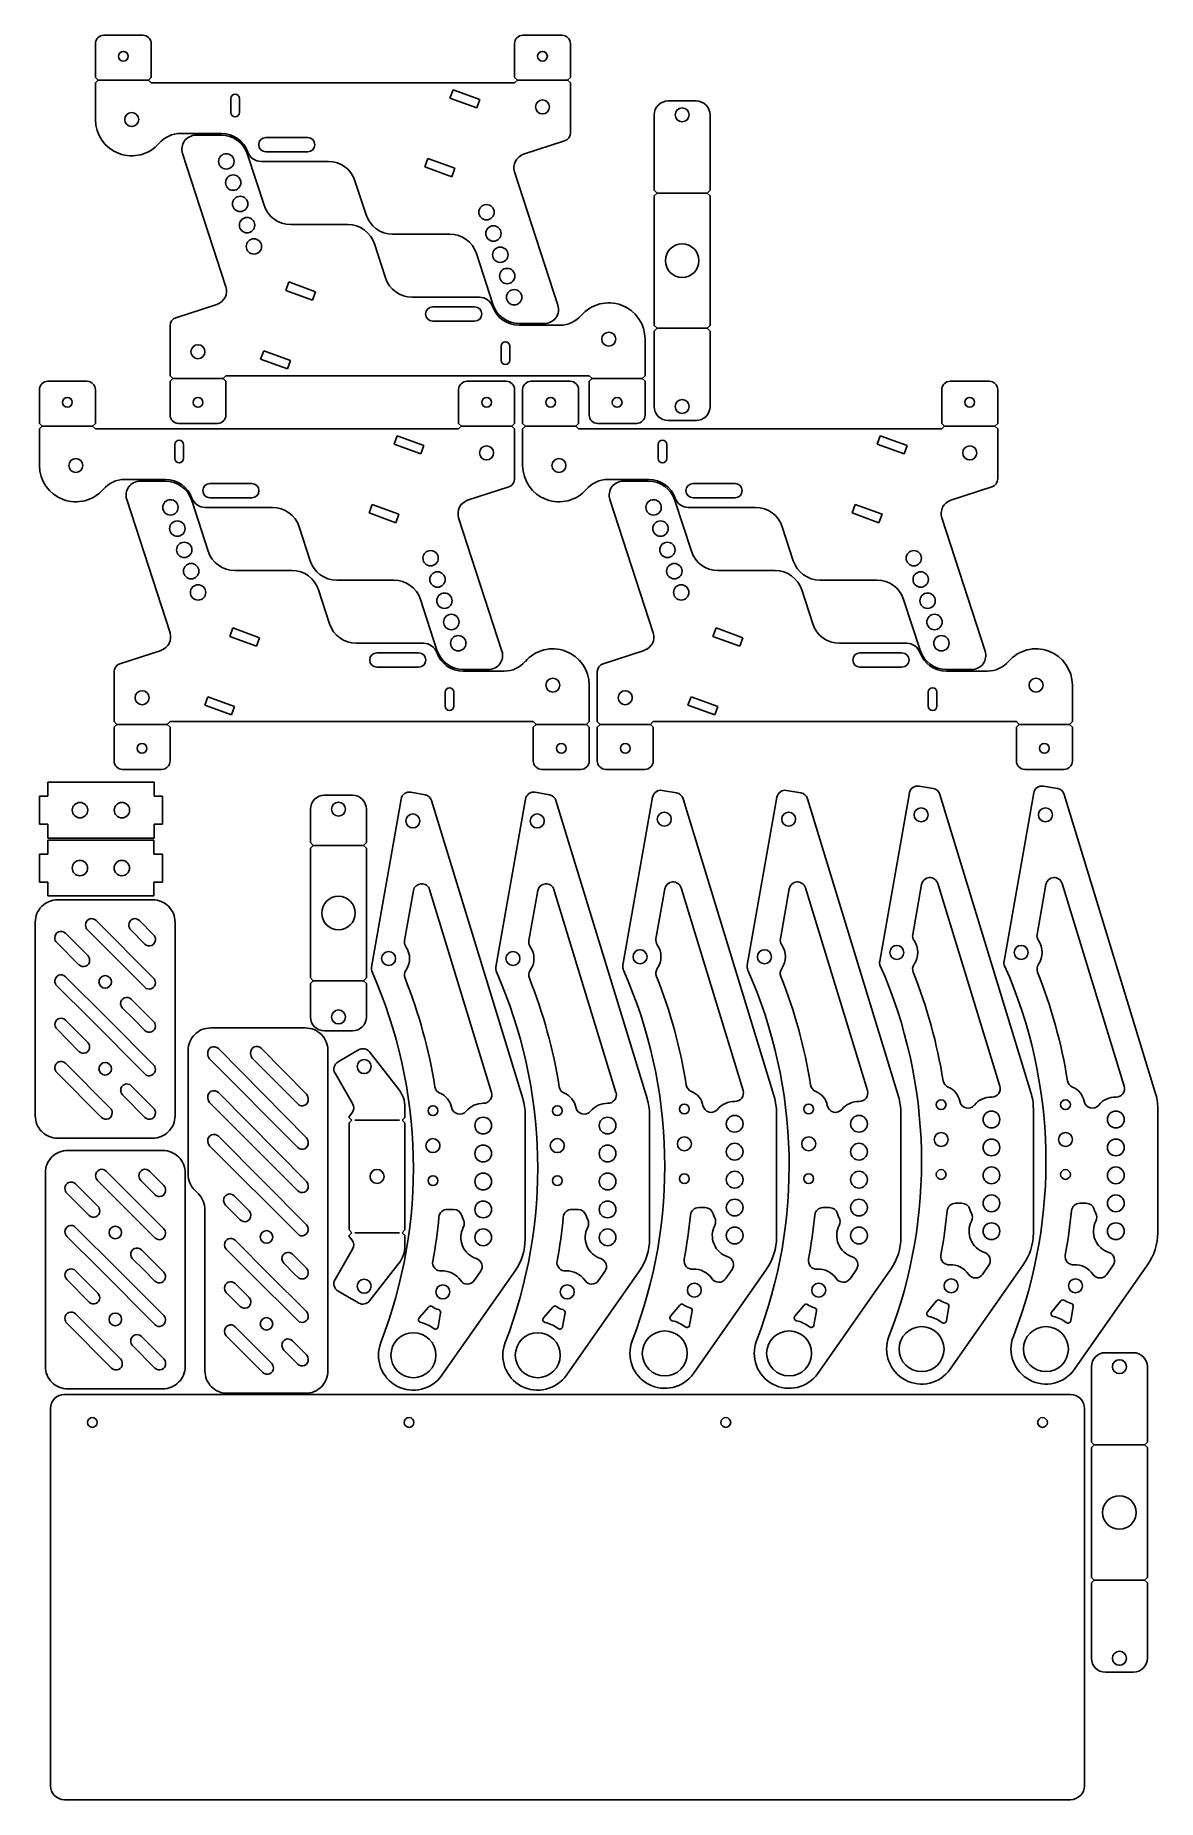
# Model space of a CAD drawing. Extents: x -119 to 283, y -256 to 375.
import ezdxf

# ---------------------------------------------------------------- set-up
doc = ezdxf.new("R2010")
doc.units = 0
doc.header["$MEASUREMENT"] = 0
doc.layers.get('0').update_dxf_attribs({"linetype": 'CONTINUOUS'})
doc.layers.add('CUT', color=7, linetype='CONTINUOUS')
doc.layers.add('FOLD', color=6, linetype='CONTINUOUS')

msp = doc.modelspace()

# ---------------------------------------------------------------- linework, layer by layer
for p, q in [((-96.04, 359.06), (-97.04, 360.06)), ((-78.04, 359.06), (-77.04, 360.06)), ((53.96, 359.06), (52.96, 360.06)), ((71.96, 359.06), (72.96, 360.06)), ((-96.04, 359.06), (-97.04, 358.06)), ((-78.04, 359.06), (-77.04, 358.06)), ((53.96, 359.06), (52.96, 358.06)), ((71.96, 359.06), (72.96, 358.06)), ((103.94, 318.69), (102.94, 319.69)), ((103.94, 318.69), (102.94, 317.69)), ((121.94, 318.69), (122.94, 319.69)), ((121.94, 318.69), (122.94, 317.69)), ((103.94, 270.26), (102.94, 271.26)), ((103.94, 270.26), (102.94, 269.26)), ((121.94, 270.26), (122.94, 271.26)), ((121.94, 270.26), (122.94, 269.26)), ((-69.32, 252.31), (-70.32, 253.31)), ((-51.32, 252.31), (-50.32, 253.31)), ((80.68, 252.31), (79.68, 253.31)), ((98.68, 252.31), (99.68, 253.31)), ((-69.32, 252.31), (-70.32, 251.31)), ((-51.32, 252.31), (-50.32, 251.31)), ((80.68, 252.31), (79.68, 251.31)), ((98.68, 252.31), (99.68, 251.31)), ((-116.04, 235.24), (-117.04, 236.24)), ((-116.04, 235.24), (-117.04, 234.24)), ((-98.04, 235.24), (-97.04, 236.24)), ((-98.04, 235.24), (-97.04, 234.24)), ((33.96, 235.24), (32.96, 236.24)), ((33.96, 235.24), (32.96, 234.24)), ((51.96, 235.24), (52.96, 236.24)), ((51.96, 235.24), (52.96, 234.24)), ((56.86, 235.24), (55.86, 236.24)), ((56.86, 235.24), (55.86, 234.24)), ((74.86, 235.24), (75.86, 236.24)), ((74.86, 235.24), (75.86, 234.24)), ((206.86, 235.24), (205.86, 236.24)), ((206.86, 235.24), (205.86, 234.24)), ((224.86, 235.24), (225.86, 236.24)), ((224.86, 235.24), (225.86, 234.24)), ((-89.32, 128.5), (-90.32, 129.5)), ((-89.32, 128.5), (-90.32, 127.5)), ((-71.32, 128.5), (-70.32, 129.5)), ((-71.32, 128.5), (-70.32, 127.5)), ((60.68, 128.5), (59.68, 129.5)), ((60.68, 128.5), (59.68, 127.5)), ((78.68, 128.5), (79.68, 129.5)), ((78.68, 128.5), (79.68, 127.5)), ((83.58, 128.5), (82.58, 129.5)), ((83.58, 128.5), (82.58, 127.5)), ((101.58, 128.5), (102.58, 129.5)), ((101.58, 128.5), (102.58, 127.5)), ((233.58, 128.5), (232.58, 129.5)), ((233.58, 128.5), (232.58, 127.5)), ((251.58, 128.5), (252.58, 129.5)), ((251.58, 128.5), (252.58, 127.5)), ((-19.05, 85.21), (-20.05, 86.21)), ((-19.05, 85.21), (-20.05, 84.21)), ((-1.05, 85.21), (-0.05, 86.21)), ((-1.05, 85.21), (-0.05, 84.21)), ((-19.05, 36.79), (-20.05, 37.79)), ((-19.05, 36.79), (-20.05, 35.79)), ((-1.05, 36.79), (-0.05, 37.79)), ((-1.05, 36.79), (-0.05, 35.79)), ((260.41, -129.31), (259.41, -128.31)), ((260.41, -129.31), (259.41, -130.31)), ((278.41, -129.31), (279.41, -128.31)), ((278.41, -129.31), (279.41, -130.31)), ((260.41, -177.73), (259.41, -176.73)), ((278.41, -177.73), (279.41, -176.73)), ((260.41, -177.73), (259.41, -178.73)), ((278.41, -177.73), (279.41, -178.73))]:
    msp.add_line(p, q)
at = {"layer": 'CUT'}
for p, q in [((-80.04, 375.13), (-94.04, 375.13)), ((69.96, 375.13), (55.96, 375.13)), ((-97.04, 360.06), (-97.04, 372.13)), ((-77.04, 372.13), (-77.04, 360.06)), ((52.96, 360.06), (52.96, 372.13)), ((72.96, 360.06), (72.96, 372.13)), ((-97.04, 344.99), (-97.04, 358.06)), ((-77.04, 358.06), (52.96, 358.06)), ((30.94, 355.64), (29.85, 352.63)), ((40.53, 352.15), (30.94, 355.64)), ((72.96, 340.17), (72.96, 358.06)), ((-48.59, 347.49), (-48.59, 352.49)), ((-45.49, 352.49), (-45.49, 347.49)), ((29.85, 352.63), (39.43, 349.14)), ((39.43, 349.14), (40.53, 352.15)), ((107.94, 351.65), (117.94, 351.65)), ((102.94, 346.65), (102.94, 319.69)), ((122.94, 319.69), (122.94, 346.65)), ((-66.61, 339.99), (-51.91, 339.99)), ((-61.07, 339.39), (-52.08, 339.39)), ((-36.04, 338.54), (-21.04, 338.54)), ((56.17, 332.54), (70.88, 337.32)), ((-65.82, 332.84), (-50.32, 285.14)), ((-36.66, 314.3), (-42.57, 332.48)), ((-13.66, 329.99), (-37.76, 329.99)), ((-21.04, 333.44), (-36.04, 333.44)), ((21.98, 331.02), (20.89, 328.01)), ((31.57, 327.53), (21.98, 331.02)), ((-0.19, 310.9), (-4.15, 323.08)), ((20.89, 328.01), (30.47, 324.52)), ((30.47, 324.52), (31.57, 327.53)), ((68.46, 278.54), (52.96, 326.24)), ((102.94, 317.69), (102.94, 271.26)), ((122.94, 271.26), (122.94, 317.69)), ((-27.15, 307.39), (-6.68, 307.39)), ((29.79, 303.99), (9.32, 303.99)), ((2.83, 300.48), (6.78, 288.3)), ((39.3, 297.08), (45.21, 278.9)), ((-27.84, 286.85), (-28.93, 283.85)), ((-18.25, 283.37), (-27.84, 286.85)), ((-53.53, 278.84), (-68.25, 274.06)), ((-28.93, 283.85), (-19.35, 280.36)), ((-19.35, 280.36), (-18.25, 283.37)), ((16.3, 281.39), (40.4, 281.39)), ((23.68, 277.94), (38.68, 277.94)), ((38.68, 272.84), (23.68, 272.84)), ((63.7, 271.99), (54.72, 271.99)), ((-70.32, 271.21), (-70.32, 253.31)), ((69.24, 271.39), (54.54, 271.39)), ((99.68, 266.39), (99.68, 253.31)), ((102.94, 269.26), (102.94, 242.3)), ((122.94, 242.3), (122.94, 269.26)), ((-36.8, 262.23), (-37.89, 259.23)), ((-37.89, 259.23), (-28.31, 255.74)), ((-27.21, 258.75), (-36.8, 262.23)), ((48.13, 258.89), (48.13, 263.89)), ((51.23, 263.89), (51.23, 258.89)), ((79.68, 253.31), (-50.32, 253.31)), ((-28.31, 255.74), (-27.21, 258.75)), ((-117.04, 236.24), (-117.04, 248.31)), ((-100.04, 251.31), (-114.04, 251.31)), ((-97.04, 248.31), (-97.04, 236.24)), ((-70.32, 251.31), (-70.32, 239.24)), ((-50.32, 251.31), (-50.32, 239.24)), ((32.96, 236.24), (32.96, 248.31)), ((49.96, 251.31), (35.96, 251.31)), ((52.96, 236.24), (52.96, 248.31)), ((55.86, 236.24), (55.86, 248.31)), ((72.86, 251.31), (58.86, 251.31)), ((75.86, 248.31), (75.86, 236.24)), ((79.68, 239.24), (79.68, 251.31)), ((99.68, 251.31), (99.68, 239.24)), ((205.86, 236.24), (205.86, 248.31)), ((222.86, 251.31), (208.86, 251.31)), ((225.86, 236.24), (225.86, 248.31)), ((-117.04, 221.17), (-117.04, 234.24)), ((-97.04, 234.24), (32.96, 234.24)), ((-67.32, 236.24), (-53.32, 236.24)), ((52.96, 216.35), (52.96, 234.24)), ((55.86, 221.17), (55.86, 234.24)), ((75.86, 234.24), (205.86, 234.24)), ((82.68, 236.24), (96.68, 236.24)), ((117.94, 237.3), (107.94, 237.3)), ((225.86, 216.35), (225.86, 234.24)), ((-68.59, 223.67), (-68.59, 228.67)), ((-65.49, 228.67), (-65.49, 223.67)), ((10.94, 231.82), (9.85, 228.81)), ((9.85, 228.81), (19.43, 225.32)), ((20.53, 228.33), (10.94, 231.82)), ((19.43, 225.32), (20.53, 228.33)), ((104.31, 223.67), (104.31, 228.67)), ((107.41, 228.67), (107.41, 223.67)), ((183.85, 231.82), (182.75, 228.81)), ((182.75, 228.81), (192.34, 225.32)), ((193.43, 228.33), (183.85, 231.82)), ((192.34, 225.32), (193.43, 228.33)), ((-86.61, 216.17), (-71.91, 216.17)), ((-81.07, 215.57), (-72.08, 215.57)), ((-56.04, 214.72), (-41.04, 214.72)), ((86.3, 216.17), (101, 216.17)), ((91.84, 215.57), (100.82, 215.57)), ((116.86, 214.72), (131.86, 214.72)), ((-85.82, 209.02), (-70.32, 161.32)), ((-56.66, 190.48), (-62.57, 208.66)), ((-41.04, 209.62), (-56.04, 209.62)), ((36.17, 208.72), (50.88, 213.5)), ((87.08, 209.02), (102.58, 161.32)), ((116.24, 190.48), (110.33, 208.66)), ((131.86, 209.62), (116.86, 209.62)), ((209.07, 208.72), (223.79, 213.5)), ((-33.66, 206.17), (-57.76, 206.17)), ((1.98, 207.2), (0.89, 204.19)), ((0.89, 204.19), (10.47, 200.7)), ((11.57, 203.71), (1.98, 207.2)), ((10.47, 200.7), (11.57, 203.71)), ((48.46, 154.72), (32.96, 202.42)), ((139.24, 206.17), (115.14, 206.17)), ((174.89, 207.2), (173.79, 204.19)), ((173.79, 204.19), (183.38, 200.7)), ((184.47, 203.71), (174.89, 207.2)), ((183.38, 200.7), (184.47, 203.71)), ((221.36, 154.72), (205.86, 202.42)), ((-20.19, 187.08), (-24.15, 199.26)), ((152.71, 187.08), (148.76, 199.26)), ((-47.15, 183.57), (-26.68, 183.57)), ((125.75, 183.57), (146.22, 183.57)), ((9.79, 180.17), (-10.68, 180.17)), ((182.69, 180.17), (162.22, 180.17)), ((-17.17, 176.66), (-13.22, 164.48)), ((19.3, 173.26), (25.21, 155.08)), ((155.73, 176.66), (159.69, 164.48)), ((192.2, 173.26), (198.11, 155.08)), ((-47.84, 163.03), (-48.93, 160.03)), ((-48.93, 160.03), (-39.35, 156.54)), ((-38.25, 159.55), (-47.84, 163.03)), ((-39.35, 156.54), (-38.25, 159.55)), ((125.07, 163.03), (123.97, 160.03)), ((123.97, 160.03), (133.56, 156.54)), ((134.65, 159.55), (125.07, 163.03)), ((133.56, 156.54), (134.65, 159.55)), ((-73.53, 155.02), (-88.25, 150.24)), ((-3.7, 157.57), (20.4, 157.57)), ((3.68, 154.12), (18.68, 154.12)), ((99.37, 155.02), (84.66, 150.24)), ((169.2, 157.57), (193.3, 157.57)), ((176.58, 154.12), (191.58, 154.12)), ((-90.32, 147.39), (-90.32, 129.5)), ((18.68, 149.02), (3.68, 149.02)), ((49.24, 147.57), (34.54, 147.57)), ((43.7, 148.17), (34.72, 148.17)), ((82.58, 147.39), (82.58, 129.5)), ((191.58, 149.02), (176.58, 149.02)), ((222.15, 147.57), (207.45, 147.57)), ((216.61, 148.17), (207.62, 148.17)), ((28.13, 135.07), (28.13, 140.07)), ((31.23, 140.07), (31.23, 135.07)), ((79.68, 142.57), (79.68, 129.5)), ((201.03, 135.07), (201.03, 140.07)), ((204.13, 140.07), (204.13, 135.07)), ((252.58, 142.57), (252.58, 129.5)), ((-56.8, 138.41), (-57.89, 135.41)), ((-57.89, 135.41), (-48.31, 131.92)), ((-47.21, 134.93), (-56.8, 138.41)), ((-48.31, 131.92), (-47.21, 134.93)), ((116.11, 138.41), (115.01, 135.41)), ((115.01, 135.41), (124.6, 131.92)), ((125.69, 134.93), (116.11, 138.41)), ((124.6, 131.92), (125.69, 134.93)), ((-90.32, 127.5), (-90.32, 115.42)), ((59.68, 129.5), (-70.32, 129.5)), ((-70.32, 127.5), (-70.32, 115.42)), ((59.68, 115.42), (59.68, 127.5)), ((79.68, 127.5), (79.68, 115.42)), ((82.58, 127.5), (82.58, 115.42)), ((232.58, 129.5), (102.58, 129.5)), ((102.58, 127.5), (102.58, 115.42)), ((232.58, 115.42), (232.58, 127.5)), ((252.58, 127.5), (252.58, 115.42)), ((-114.04, 107.83), (-114.04, 102.83)), ((-76.04, 107.83), (-114.04, 107.83)), ((-87.32, 112.42), (-73.32, 112.42)), ((-76.04, 102.83), (-76.04, 107.83)), ((62.68, 112.42), (76.68, 112.42)), ((85.58, 112.42), (99.58, 112.42)), ((235.58, 112.42), (249.58, 112.42)), ((-117.04, 102.83), (-117.04, 92.83)), ((-114.04, 102.83), (-117.04, 102.83)), ((-73.04, 102.83), (-76.04, 102.83)), ((-73.04, 92.83), (-73.04, 102.83)), ((-15.05, 103.18), (-5.05, 103.18)), ((12.38, 101.81), (1.77, 41.66)), ((20.94, 103.35), (15.85, 104.25)), ((55.88, -5.35), (23.28, 101.27)), ((56.88, 101.81), (46.27, 41.66)), ((65.44, 103.35), (60.36, 104.25)), ((100.38, -5.35), (67.79, 101.27)), ((102.35, 102.46), (91.75, 42.3)), ((110.91, 104), (105.83, 104.89)), ((145.86, -4.7), (113.26, 101.92)), ((146.85, 102.46), (136.25, 42.3)), ((155.41, 104), (150.33, 104.89)), ((190.36, -4.7), (157.76, 101.92)), ((194.24, 104), (183.63, 43.84)), ((202.8, 105.53), (197.71, 106.43)), ((237.74, -3.16), (205.15, 103.46)), ((238.74, 104), (228.13, 43.84)), ((247.3, 105.53), (242.22, 106.43)), ((282.24, -3.16), (249.65, 103.46)), ((-20.05, 98.18), (-20.05, 86.21)), ((-0.05, 86.21), (-0.05, 98.18)), ((-117.04, 92.83), (-114.04, 92.83)), ((-114.04, 92.83), (-114.04, 87.83)), ((-76.04, 92.83), (-73.04, 92.83)), ((-76.04, 87.83), (-76.04, 92.83)), ((-117.07, 82.11), (-117.07, 72.11)), ((-114.07, 82.11), (-117.07, 82.11)), ((-114.07, 87.11), (-114.07, 82.11)), ((-76.07, 87.11), (-114.07, 87.11)), ((-114.04, 87.83), (-76.04, 87.83)), ((-76.07, 82.11), (-76.07, 87.11)), ((-73.07, 82.11), (-76.07, 82.11)), ((-73.07, 72.11), (-73.07, 82.11)), ((-20.05, 84.21), (-20.05, 37.79)), ((-0.05, 37.79), (-0.05, 84.21)), ((-117.07, 72.11), (-114.07, 72.11)), ((-114.07, 72.11), (-114.07, 67.11)), ((-76.07, 72.11), (-73.07, 72.11)), ((-76.07, 67.11), (-76.07, 72.11)), ((106.73, 69.68), (103.58, 51.83)), ((134.74, -2.53), (112.55, 70.03)), ((151.23, 69.68), (148.08, 51.83)), ((179.24, -2.53), (157.05, 70.03)), ((198.61, 71.22), (195.47, 53.36)), ((226.62, -1), (204.44, 71.57)), ((243.12, 71.22), (239.97, 53.36)), ((271.12, -1), (248.94, 71.57)), ((-114.07, 67.11), (-76.07, 67.11)), ((-76.54, 65.77), (-110.54, 65.77)), ((16.75, 69.03), (13.6, 51.18)), ((44.76, -3.18), (22.58, 69.39)), ((61.25, 69.03), (58.11, 51.18)), ((89.26, -3.18), (67.08, 69.39)), ((-118.54, 57.75), (-118.54, -11.56)), ((-96.74, 58.33), (-76.19, 37.69)), ((-81.24, 58.33), (-76.19, 53.25)), ((-68.54, -11.56), (-68.54, 57.75)), ((-107.73, 53.8), (-99.74, 45.77)), ((-79.35, 34.46), (-99.9, 54.97)), ((-79.35, 49.92), (-84.4, 54.97)), ((-102.9, 42.49), (-110.89, 50.46)), ((-107.73, 38.23), (-92.64, 23.09)), ((-98.95, 23.09), (-110.89, 35)), ((-20.05, 35.79), (-20.05, 23.82)), ((-0.05, 23.82), (-0.05, 35.79)), ((-83.45, 23.09), (-87.34, 26.97)), ((-84.19, 30.16), (-77.14, 23.09)), ((-102.9, 11.5), (-110.89, 19.52)), ((-110.33, 23.09), (-110.3, 23.11)), ((-108.31, 23.1), (-108.29, 23.09)), ((-108.29, 23.09), (-107.73, 22.69)), ((-107.73, 22.69), (-99.74, 14.72)), ((-79.35, 3.43), (-98.95, 23.09)), ((-92.64, 23.09), (-76.19, 6.69)), ((-79.35, 18.98), (-83.45, 23.09)), ((-77.14, 23.09), (-76.19, 22.15)), ((-21.84, 19.89), (-55.84, 19.89)), ((-37.68, 12.64), (-21.49, -3.77)), ((-5.05, 18.82), (-15.05, 18.82)), ((-107.73, 7.23), (-91.69, -8.78)), ((-63.84, 11.87), (-63.84, -32.51)), ((-24.64, -22.87), (-56.18, 8.82)), ((-53.03, 12.49), (-21.49, -19.42)), ((-24.64, -7.32), (-40.83, 8.97)), ((-13.84, -102.84), (-13.84, 11.87)), ((-2.84, 12.05), (-10.2, 7.76)), ((11.63, -2.27), (1.03, 11.3)), ((-94.85, -12.14), (-110.89, 3.97)), ((-11.28, 3.66), (-4.97, -7.17)), ((-79.35, -12.14), (-87.34, -4.11)), ((-84.19, -0.8), (-76.19, -8.78)), ((-53.03, -3.22), (-21.49, -35.01)), ((-24.64, -38.36), (-56.18, -6.78)), ((-5.26, -10.59), (-6.25, -11.78)), ((-6.25, -11.78), (-6.25, -12.12)), ((-5.25, -13.12), (-6.25, -12.12)), ((12.75, -13.12), (13.75, -12.12)), ((13.75, -12.12), (13.75, -8.42)), ((56.76, -55.6), (56.76, -11.19)), ((101.26, -55.6), (101.26, -11.19)), ((146.73, -54.95), (146.73, -10.55)), ((191.23, -54.95), (191.23, -10.55)), ((238.62, -53.42), (238.62, -9.01)), ((283.12, -53.42), (283.12, -9.01)), ((-53.03, -18.87), (-21.49, -50.58)), ((-5.25, -13.12), (-6.25, -14.12)), ((-6.25, -14.12), (-6.25, -52.39)), ((12.75, -13.12), (13.75, -14.12)), ((13.75, -52.39), (13.75, -14.12)), ((-110.54, -19.59), (-76.54, -19.59)), ((-72.93, -23.94), (-106.93, -23.94)), ((-24.64, -53.83), (-56.18, -22.33)), ((-93.13, -31.38), (-72.58, -52.02)), ((-77.63, -31.38), (-72.58, -36.45)), ((-114.93, -31.96), (-114.93, -101.27)), ((-104.12, -35.91), (-96.13, -43.94)), ((-75.74, -55.25), (-96.28, -34.74)), ((-75.74, -39.78), (-80.78, -34.74)), ((-64.93, -101.27), (-64.93, -31.96)), ((-99.28, -47.22), (-107.27, -39.25)), ((-61.5, -38.18), (-60.18, -39.51)), ((-45.19, -48.8), (-50.49, -43.51)), ((-47.33, -40.2), (-42.04, -45.51)), ((213.03, -42.87), (210.76, -42.87)), ((257.54, -42.87), (255.26, -42.87)), ((-57.84, -45.17), (-57.84, -102.84)), ((31.17, -45.06), (28.9, -45.06)), ((75.67, -45.06), (73.4, -45.06)), ((121.15, -44.41), (118.87, -44.41)), ((165.65, -44.41), (163.37, -44.41)), ((-95.34, -66.62), (-107.27, -54.71)), ((-104.12, -51.48), (-89.03, -66.62)), ((-47.03, -56.06), (-34.94, -68.19)), ((-5.25, -53.39), (-6.25, -52.39)), ((-5.25, -53.39), (-6.25, -54.39)), ((-6.25, -54.39), (-6.25, -54.72)), ((-5.26, -55.91), (-6.25, -54.72)), ((12.75, -53.39), (13.75, -52.39)), ((12.75, -53.39), (13.75, -54.39)), ((13.75, -58.08), (13.75, -54.39)), ((-79.84, -66.62), (-83.73, -62.74)), ((-80.57, -59.55), (-73.53, -66.62)), ((-41.25, -68.19), (-50.18, -59.28)), ((-26.48, -61.13), (-21.49, -66.13)), ((-11.28, -70.16), (-4.97, -59.34)), ((-106.71, -66.62), (-106.68, -66.6)), ((-104.7, -66.61), (-104.68, -66.62)), ((-104.68, -66.62), (-104.12, -67.02)), ((-104.12, -67.02), (-96.13, -74.99)), ((-75.74, -86.28), (-95.34, -66.62)), ((-89.03, -66.62), (-72.58, -83.02)), ((-75.74, -70.73), (-79.84, -66.62)), ((-73.53, -66.62), (-72.58, -67.56)), ((-24.64, -84.84), (-41.25, -68.19)), ((-34.94, -68.19), (-21.49, -81.6)), ((-25.75, -68.19), (-29.64, -64.31)), ((-24.64, -69.3), (-25.75, -68.19)), ((-20.89, -68.19), (-20.91, -68.29)), ((-20.85, -67.94), (-20.89, -68.19)), ((11.63, -64.23), (1.03, -77.81)), ((26.99, -104.41), (53.14, -67.07)), ((38.53, -70.5), (40.81, -67.24)), ((71.5, -104.41), (97.64, -67.07)), ((83.03, -70.5), (85.32, -67.24)), ((116.97, -103.76), (143.11, -66.43)), ((128.5, -69.85), (130.79, -66.59)), ((161.47, -103.76), (187.61, -66.43)), ((173.01, -69.85), (175.29, -66.59)), ((208.86, -102.23), (235, -64.89)), ((220.39, -68.32), (222.67, -65.06)), ((253.36, -102.23), (279.5, -64.89)), ((264.89, -68.32), (267.18, -65.06)), ((-99.28, -78.2), (-107.27, -70.19)), ((-45.19, -79.78), (-50.18, -74.77)), ((-47.03, -71.59), (-42.04, -76.57)), ((-2.84, -78.55), (-10.2, -74.26)), ((22.12, -79.99), (18.82, -83.91)), ((25.64, -87.09), (26.52, -82.04)), ((66.62, -79.99), (63.32, -83.91)), ((70.14, -87.09), (71.03, -82.04)), ((112.1, -79.34), (108.8, -83.26)), ((115.61, -86.44), (116.5, -81.39)), ((156.6, -79.34), (153.3, -83.26)), ((160.12, -86.44), (161, -81.39)), ((203.98, -77.8), (200.68, -81.72)), ((207.5, -84.9), (208.38, -79.86)), ((248.48, -77.8), (245.19, -81.72)), ((252, -84.9), (252.89, -79.86)), ((-91.24, -101.85), (-107.27, -85.74)), ((-104.12, -82.48), (-88.08, -98.49)), ((-47.03, -87.05), (-33.99, -100.06)), ((-75.74, -101.85), (-83.73, -93.82)), ((-80.57, -90.51), (-72.58, -98.49)), ((-37.14, -103.43), (-50.18, -90.33)), ((-26.48, -92.08), (-21.49, -97.07)), ((-24.64, -100.41), (-29.64, -95.39)), ((264.41, -96.34), (274.41, -96.34)), ((259.41, -101.34), (259.41, -128.31)), ((279.41, -128.31), (279.41, -101.34)), ((251.9, -111.31), (-108.1, -111.31)), ((-106.93, -109.29), (-72.93, -109.29)), ((-49.84, -110.87), (-21.84, -110.87)), ((-113.1, -116.31), (-113.1, -251.31)), ((256.9, -251.31), (256.9, -116.31)), ((259.41, -130.31), (259.41, -176.73)), ((279.41, -176.73), (279.41, -130.31)), ((259.41, -178.73), (259.41, -205.7)), ((279.41, -205.7), (279.41, -178.73)), ((274.41, -210.7), (264.41, -210.7)), ((-108.1, -256.31), (251.9, -256.31))]:
    msp.add_line(p, q, dxfattribs=at)
at = {"layer": 'CUT', "flags": 128}
for points in [[(-56.18, -6.78), (-56.68, -5.96), (-56.83, -5.01)], [(-21.49, -3.77), (-20.99, -4.6), (-20.84, -5.55)], [(-56.18, -22.33), (-56.68, -21.52), (-56.83, -20.6)], [(-21.49, -19.42), (-21, -20.22), (-20.84, -21.15)], [(-21.49, -35.01), (-21, -35.8), (-20.84, -36.69)], [(-50.49, -43.51), (-50.97, -42.74), (-51.14, -41.86)], [(-42.04, -45.51), (-41.55, -46.29), (-41.39, -47.16)], [(-21.49, -50.58), (-21.01, -51.35), (-20.84, -52.21)], [(-50.18, -59.28), (-50.66, -58.53), (-50.84, -57.67)], [(-29.64, -64.31), (-30.11, -63.57), (-30.29, -62.72)], [(-50.18, -74.77), (-50.66, -74.02), (-50.84, -73.18)], [(-42.04, -76.57), (-41.56, -77.32), (-41.39, -78.17)], [(-21.49, -81.6), (-21.01, -82.36), (-20.84, -83.22)], [(-50.18, -90.33), (-50.67, -89.55), (-50.84, -88.68)], [(-29.64, -95.39), (-30.12, -94.62), (-30.29, -93.73)], [(-33.99, -100.06), (-33.5, -100.85), (-33.34, -101.74)], [(-21.49, -97.07), (-21, -97.85), (-20.84, -98.73)]]:
    msp.add_lwpolyline(points, dxfattribs=at)
at = {"layer": 'CUT'}
for centre, radius in [((-87.04, 367.63), 1.75), ((62.96, 367.63), 1.75), ((-84.04, 344.99), 2.5), ((62.96, 349.49), 2.5), ((112.94, 346.65), 2.5), ((-50.18, 330), 2.75), ((-47.71, 322.4), 2.75), ((-45.23, 314.79), 2.75), ((-42.76, 307.18), 2.75), ((42.93, 311.81), 2.75), ((45.4, 304.2), 2.75), ((-40.29, 299.57), 2.75), ((47.87, 296.59), 2.75), ((112.94, 294.47), 6), ((50.34, 288.98), 2.75), ((52.82, 281.37), 2.75), ((86.68, 266.39), 2.5), ((-60.32, 261.89), 2.5), ((-107.04, 243.81), 1.75), ((-60.32, 243.74), 1.75), ((42.96, 243.81), 1.75), ((65.86, 243.81), 1.75), ((89.68, 243.74), 1.75), ((112.94, 242.3), 2.5), ((215.86, 243.81), 1.75), ((42.96, 225.67), 2.5), ((215.86, 225.67), 2.5), ((-104.04, 221.17), 2.5), ((68.86, 221.17), 2.5), ((-70.18, 206.18), 2.75), ((102.72, 206.18), 2.75), ((-67.71, 198.58), 2.75), ((105.2, 198.58), 2.75), ((-65.23, 190.97), 2.75), ((22.93, 187.99), 2.75), ((107.67, 190.97), 2.75), ((195.83, 187.99), 2.75), ((-62.76, 183.36), 2.75), ((25.4, 180.38), 2.75), ((110.14, 183.36), 2.75), ((198.3, 180.38), 2.75), ((-60.29, 175.75), 2.75), ((112.61, 175.75), 2.75), ((27.87, 172.77), 2.75), ((200.77, 172.77), 2.75), ((30.34, 165.16), 2.75), ((203.25, 165.16), 2.75), ((32.82, 157.56), 2.75), ((205.72, 157.56), 2.75), ((-80.32, 138.07), 2.5), ((66.68, 142.57), 2.5), ((92.58, 138.07), 2.5), ((239.58, 142.57), 2.5), ((-80.32, 119.92), 1.75), ((69.68, 119.92), 1.75), ((92.58, 119.92), 1.75), ((242.58, 119.92), 1.75), ((-102.54, 97.83), 2.75), ((-87.54, 97.83), 2.75), ((-10.05, 98.18), 2.5), ((16.58, 93.96), 2.5), ((61.08, 93.96), 2.5), ((106.55, 94.61), 2.5), ((151.06, 94.61), 2.5), ((198.44, 96.15), 2.5), ((242.94, 96.15), 2.5), ((-102.57, 77.11), 2.75), ((-87.57, 77.11), 2.75), ((-10.05, 61), 6), ((7.9, 44.72), 2.5), ((52.4, 44.72), 2.5), ((97.87, 45.37), 2.5), ((142.37, 45.37), 2.5), ((189.76, 46.91), 2.5), ((234.26, 46.91), 2.5), ((-93.52, 36.37), 2.25), ((-10.05, 23.82), 2.5), ((-93.52, 5.27), 2.25), ((-0.86, 6.06), 2.5), ((205.62, -7.56), 1.75), ((250.12, -7.56), 1.75), ((23.76, -9.74), 1.75), ((41.76, -15.06), 3), ((68.26, -9.74), 1.75), ((86.26, -15.06), 3), ((113.73, -9.09), 1.75), ((131.73, -14.41), 3), ((158.23, -9.09), 1.75), ((176.23, -14.41), 3), ((223.62, -12.87), 3), ((268.12, -12.87), 3), ((205.62, -20.06), 2.5), ((250.12, -20.06), 2.5), ((23.76, -22.24), 2.5), ((41.76, -25.06), 3), ((68.26, -22.24), 2.5), ((86.26, -25.06), 3), ((113.73, -21.59), 2.5), ((131.73, -24.41), 3), ((158.23, -21.59), 2.5), ((176.23, -24.41), 3), ((223.62, -22.87), 3), ((268.12, -22.87), 3), ((3.75, -33.25), 2.5), ((131.73, -34.41), 3), ((176.23, -34.41), 3), ((205.62, -32.56), 1.75), ((223.62, -32.87), 3), ((250.12, -32.56), 1.75), ((268.12, -32.87), 3), ((23.76, -34.74), 1.75), ((41.76, -35.06), 3), ((68.26, -34.74), 1.75), ((86.26, -35.06), 3), ((113.73, -34.09), 1.75), ((158.23, -34.09), 1.75), ((41.76, -45.06), 3), ((86.26, -45.06), 3), ((131.73, -44.41), 3), ((176.23, -44.41), 3), ((223.62, -42.87), 3), ((268.12, -42.87), 3), ((223.62, -52.87), 3), ((268.12, -52.87), 3), ((-89.91, -53.33), 2.25), ((-35.81, -54.91), 2.25), ((41.76, -55.06), 3), ((86.26, -55.06), 3), ((131.73, -54.41), 3), ((176.23, -54.41), 3), ((-0.86, -72.56), 2.5), ((27.32, -74.58), 2.5), ((71.82, -74.58), 2.5), ((117.3, -73.94), 2.5), ((161.8, -73.94), 2.5), ((209.18, -72.4), 2.5), ((253.68, -72.4), 2.5), ((-89.91, -84.43), 2.25), ((-35.81, -86.01), 2.25), ((198.62, -95.06), 8.05), ((243.12, -95.06), 8.05), ((16.76, -97.24), 8.05), ((61.26, -97.24), 8.05), ((106.73, -96.59), 8.05), ((151.23, -96.59), 8.05), ((269.41, -101.34), 2.5), ((-98.1, -121.31), 1.75), ((15.23, -121.31), 1.75), ((128.56, -121.31), 1.75), ((241.9, -121.31), 1.75), ((269.41, -153.52), 6), ((269.41, -205.7), 2.5)]:
    msp.add_circle(centre, radius, dxfattribs=at)
for centre, radius, start, end in [((-94.04, 372.13), 3, 90, 180), ((-80.04, 372.13), 3, 0, 90), ((55.96, 372.13), 3, 90, 180), ((69.96, 372.13), 3, 0, 90), ((-47.04, 352.49), 1.55, 0, 180), ((-47.04, 347.49), 1.55, 180, 0), ((107.94, 346.65), 5, 90, 180), ((117.94, 346.65), 5, 0, 90), ((-84.04, 344.99), 13, 180, 319.29429), ((-66.61, 329.99), 10, 90, 139.29429), ((-61.07, 334.39), 5, 90, 198), ((-52.08, 329.39), 10, 18, 90), ((-51.91, 329.99), 10, 19.47122, 90), ((-36.04, 335.99), 2.55, 90, 270), ((-21.04, 335.99), 2.55, 270, 90), ((69.96, 340.17), 3, 288, 0), ((-37.76, 334.99), 5, 199.47122, 270), ((-13.66, 319.99), 10, 18, 90), ((57.72, 327.78), 5, 108, 198), ((-27.15, 317.39), 10, 198, 270), ((9.32, 313.99), 10, 198, 270), ((-6.68, 297.39), 10, 18, 90), ((29.79, 293.99), 10, 18, 90), ((-55.08, 283.6), 5, 288, 18), ((16.3, 291.39), 10, 198, 270), ((23.68, 275.39), 2.55, 90, 270), ((38.68, 275.39), 2.55, 270, 90), ((40.4, 276.39), 5, 19.47122, 90), ((54.54, 281.39), 10, 199.47122, 270), ((54.72, 281.99), 10, 198, 270), ((63.7, 276.99), 5, 270, 18), ((86.68, 266.39), 13, 0, 139.29429), ((-67.32, 271.21), 3, 108, 180), ((69.24, 281.39), 10, 270, 319.29429), ((49.68, 263.89), 1.55, 0, 180), ((49.68, 258.89), 1.55, 180, 0), ((-114.04, 248.31), 3, 90, 180), ((-100.04, 248.31), 3, 0, 90), ((35.96, 248.31), 3, 90, 180), ((49.96, 248.31), 3, 0, 90), ((58.86, 248.31), 3, 90, 180), ((72.86, 248.31), 3, 0, 90), ((208.86, 248.31), 3, 90, 180), ((222.86, 248.31), 3, 0, 90), ((107.94, 242.3), 5, 180, 270), ((117.94, 242.3), 5, 270, 0), ((-67.32, 239.24), 3, 180, 270), ((-53.32, 239.24), 3, 270, 0), ((82.68, 239.24), 3, 180, 270), ((96.68, 239.24), 3, 270, 0), ((-67.04, 228.67), 1.55, 0, 180), ((105.86, 228.67), 1.55, 0, 180), ((-104.04, 221.17), 13, 180, 319.29429), ((-67.04, 223.67), 1.55, 180, 0), ((68.86, 221.17), 13, 180, 319.29429), ((105.86, 223.67), 1.55, 180, 0), ((-86.61, 206.17), 10, 90, 139.29429), ((-81.07, 210.57), 5, 90, 198), ((-72.08, 205.57), 10, 18, 90), ((-71.91, 206.17), 10, 19.47122, 90), ((-56.04, 212.17), 2.55, 90, 270), ((-41.04, 212.17), 2.55, 270, 90), ((49.96, 216.35), 3, 288, 0), ((86.3, 206.17), 10, 90, 139.29429), ((91.84, 210.57), 5, 90, 198), ((100.82, 205.57), 10, 18, 90), ((101, 206.17), 10, 19.47122, 90), ((116.86, 212.17), 2.55, 90, 270), ((131.86, 212.17), 2.55, 270, 90), ((222.86, 216.35), 3, 288, 0), ((-57.76, 211.17), 5, 199.47122, 270), ((37.72, 203.96), 5, 108, 198), ((115.14, 211.17), 5, 199.47122, 270), ((210.62, 203.96), 5, 108, 198), ((-33.66, 196.17), 10, 18, 90), ((139.24, 196.17), 10, 18, 90), ((-47.15, 193.57), 10, 198, 270), ((125.75, 193.57), 10, 198, 270), ((-26.68, 173.57), 10, 18, 90), ((-10.68, 190.17), 10, 198, 270), ((146.22, 173.57), 10, 18, 90), ((162.22, 190.17), 10, 198, 270), ((9.79, 170.17), 10, 18, 90), ((182.69, 170.17), 10, 18, 90), ((-3.7, 167.57), 10, 198, 270), ((169.2, 167.57), 10, 198, 270), ((-75.08, 159.78), 5, 288, 18), ((97.82, 159.78), 5, 288, 18), ((3.68, 151.57), 2.55, 90, 270), ((18.68, 151.57), 2.55, 270, 90), ((20.4, 152.57), 5, 19.47122, 90), ((34.54, 157.57), 10, 199.47122, 270), ((34.72, 158.17), 10, 198, 270), ((43.7, 153.17), 5, 270, 18), ((66.68, 142.57), 13, 0, 139.29429), ((176.58, 151.57), 2.55, 90, 270), ((191.58, 151.57), 2.55, 270, 90), ((193.3, 152.57), 5, 19.47122, 90), ((207.45, 157.57), 10, 199.47122, 270), ((207.62, 158.17), 10, 198, 270), ((216.61, 153.17), 5, 270, 18), ((239.58, 142.57), 13, 0, 139.29429), ((-87.32, 147.39), 3, 108, 180), ((49.24, 157.57), 10, 270, 319.29429), ((85.58, 147.39), 3, 108, 180), ((222.15, 157.57), 10, 270, 319.29429), ((29.68, 140.07), 1.55, 0, 180), ((202.58, 140.07), 1.55, 0, 180), ((29.68, 135.07), 1.55, 180, 0), ((202.58, 135.07), 1.55, 180, 0), ((-87.32, 115.42), 3, 180, 270), ((-73.32, 115.42), 3, 270, 0), ((62.68, 115.42), 3, 180, 270), ((76.68, 115.42), 3, 270, 0), ((85.58, 115.42), 3, 180, 270), ((99.58, 115.42), 3, 270, 0), ((235.58, 115.42), 3, 180, 270), ((249.58, 115.42), 3, 270, 0), ((-15.05, 98.18), 5, 90, 180), ((-5.05, 98.18), 5, 0, 90), ((15.33, 101.29), 3, 80, 170), ((20.42, 100.4), 3, 17, 80), ((59.83, 101.29), 3, 80, 170), ((64.92, 100.4), 3, 17, 80), ((105.31, 101.94), 3, 80, 170), ((110.39, 101.04), 3, 17, 80), ((149.81, 101.94), 3, 80, 170), ((154.89, 101.04), 3, 17, 80), ((197.19, 103.47), 3, 80, 170), ((202.28, 102.58), 3, 17, 80), ((241.7, 103.47), 3, 80, 170), ((246.78, 102.58), 3, 17, 80), ((19.71, 68.51), 3, 17, 170), ((64.21, 68.51), 3, 17, 170), ((109.68, 69.16), 3, 17, 170), ((154.18, 69.16), 3, 17, 170), ((201.57, 70.69), 3, 17, 170), ((246.07, 70.69), 3, 17, 170), ((-110.55, 57.78), 7.99, 89.95006, 180.22401), ((-76.53, 57.78), 7.99, 359.77526, 90.05066), ((-98.34, 56.79), 2.22, 44.08806, 183.71334), ((-82.84, 56.79), 2.22, 44.08806, 183.71334), ((-109.32, 52.24), 2.22, 44.43265, 182.99785), ((-109.09, 52.13), 2.45, 180.04481, 222.77734), ((-98.1, 56.63), 2.45, 179.65796, 222.79696), ((-82.6, 56.63), 2.45, 179.65796, 222.79696), ((-77.76, 51.48), 2.22, 224.46659, 2.65801), ((-78, 51.58), 2.46, 359.9607, 42.66607), ((16.56, 50.66), 3, 170, 214.41531), ((61.06, 50.66), 3, 170, 214.41531), ((106.53, 51.3), 3, 170, 214.41531), ((151.04, 51.3), 3, 170, 214.41531), ((198.42, 52.84), 3, 170, 214.41531), ((189.76, 46.91), 7.5, 325.53265, 34.41531), ((242.92, 52.84), 3, 170, 214.41531), ((234.26, 46.91), 7.5, 325.53265, 34.41531), ((-101.55, 44.1), 2.46, 0.52962, 42.69308), ((7.9, 44.72), 7.5, 325.53265, 34.41531), ((52.4, 44.72), 7.5, 325.53265, 34.41531), ((97.87, 45.37), 7.5, 325.53265, 34.41531), ((142.37, 45.37), 7.5, 325.53265, 34.41531), ((-109.32, 36.68), 2.22, 44.40863, 181.76239), ((-101.31, 44.04), 2.22, 224.46756, 2.05095), ((4.73, 41.14), 3, 170, 203.80491), ((-156.91, -30.17), 173.67, 338.8846, 23.80491), ((16.55, 38.78), 3, 145.53265, 201.67792), ((49.23, 41.14), 3, 170, 203.80491), ((-112.41, -30.17), 173.67, 338.8846, 23.80491), ((61.06, 38.78), 3, 145.53265, 201.67792), ((94.7, 41.78), 3, 170, 203.80491), ((-66.94, -29.53), 173.67, 338.8846, 23.80491), ((106.53, 39.43), 3, 145.53265, 201.67792), ((-66.94, -29.53), 183.67, 9.08359, 21.67792), ((139.2, 41.78), 3, 170, 203.80491), ((-22.44, -29.53), 173.67, 338.8846, 23.80491), ((151.03, 39.43), 3, 145.53265, 201.67792), ((-22.44, -29.53), 183.67, 9.08359, 21.67792), ((186.59, 43.32), 3, 170, 203.80491), ((24.95, -27.99), 173.67, 338.8846, 23.80491), ((198.41, 40.96), 3, 145.53265, 201.67792), ((24.95, -27.99), 183.67, 9.08359, 21.67792), ((231.09, 43.32), 3, 170, 203.80491), ((69.45, -27.99), 173.67, 338.8846, 23.80491), ((242.92, 40.96), 3, 145.53265, 201.67792), ((69.45, -27.99), 183.67, 9.08359, 21.67792), ((-109.1, 36.66), 2.44, 181.11179, 222.94788), ((-77.76, 36.01), 2.22, 224.46722, 1.41287), ((-78, 36.02), 2.46, 1.09148, 42.77132), ((-156.91, -30.17), 183.67, 9.08359, 21.67792), ((-112.41, -30.17), 183.67, 9.08359, 21.67792), ((-85.77, 28.6), 2.22, 44.40451, 181.1367), ((-85.56, 28.63), 2.43, 181.67741, 223.01653), ((-109.28, 21.09), 2.26, 117.64263, 179.144), ((-109.09, 21.19), 2.45, 181.56873, 222.83448), ((-109.31, 21.01), 2.32, 64.44321, 115.18783), ((-77.76, 20.53), 2.22, 224.40239, 0.91193), ((-77.97, 20.49), 2.43, 1.86364, 43.00866), ((-55.84, 11.9), 7.99, 89.95006, 180.22401), ((-21.83, 11.9), 7.99, 359.77526, 90.05066), ((-15.05, 23.82), 5, 180, 270), ((-5.05, 23.82), 5, 270, 0), ((-101.31, 13.06), 2.22, 224.40562, 1.49065), ((-101.52, 13.06), 2.43, 1.32093, 43.02232), ((-54.63, 10.95), 2.22, 44.03037, 187.72168), ((-39.27, 11.1), 2.22, 44.03019, 187.7354), ((-109.32, 5.67), 2.22, 44.46767, 181.76939), ((-77.98, 5.03), 2.44, 0.79722, 42.9064), ((-54.49, 10.44), 2.34, 174.90896, 223.71696), ((-39.14, 10.59), 2.34, 174.89881, 223.71427), ((-8.69, 5.17), 3, 120.23012, 210.23012), ((-1.33, 9.46), 3, 38, 120.23012), ((-109.08, 5.64), 2.46, 180.77743, 222.72841), ((-77.76, 4.98), 2.22, 224.41003, 2.12294), ((209.28, 1.48), 3, 189.08359, 247.95828), ((253.78, 1.48), 3, 189.08359, 247.95828), ((-85.77, -2.36), 2.22, 44.48867, 182.39855), ((-85.52, -2.44), 2.47, 180.23448, 222.62968), ((-54.62, -4.77), 2.22, 44.05831, 186.29149), ((-23.05, -5.78), 2.22, 224.11495, 5.88991), ((3.75, -8.42), 10, 0, 38), ((27.41, -0.7), 3, 189.08359, 247.95828), ((23.76, -9.74), 6.75, 10.46442, 67.95828), ((41.89, -4.06), 3, 269.28336, 17), ((36.76, -11.19), 20, 0, 17), ((71.92, -0.7), 3, 189.08359, 247.95828), ((68.26, -9.74), 6.75, 10.46442, 67.95828), ((86.4, -4.06), 3, 269.28336, 17), ((81.26, -11.19), 20, 0, 17), ((117.39, -0.06), 3, 189.08359, 247.95828), ((113.73, -9.09), 6.75, 10.46442, 67.95828), ((131.87, -3.41), 3, 269.28336, 17), ((126.73, -10.55), 20, 0, 17), ((161.89, -0.06), 3, 189.08359, 247.95828), ((158.23, -9.09), 6.75, 10.46442, 67.95828), ((176.37, -3.41), 3, 269.28336, 17), ((171.23, -10.55), 20, 0, 17), ((205.62, -7.56), 6.75, 10.46442, 67.95828), ((223.62, -12.87), 8, 89.28336, 139.88405), ((223.75, -1.87), 3, 269.28336, 17), ((218.62, -9.01), 20, 0, 17), ((250.12, -7.56), 6.75, 10.46442, 67.95828), ((268.12, -12.87), 8, 89.28336, 139.88405), ((268.26, -1.87), 3, 269.28336, 17), ((263.12, -9.01), 20, 0, 17), ((-110.55, -11.59), 7.99, 179.77526, 270.05066), ((-93.25, -10.6), 2.22, 224.08628, 3.71452), ((-93.49, -10.44), 2.45, 359.66999, 42.78432), ((-77.75, -10.6), 2.22, 224.08628, 3.71452), ((-76.53, -11.59), 7.99, 269.95006, 0.22401), ((-77.99, -10.44), 2.45, 359.66999, 42.78432), ((-7.57, -8.68), 3, 320.23012, 30.23012), ((33.34, -7.97), 3, 190.46442, 319.88405), ((41.76, -15.06), 8, 89.28336, 139.88405), ((77.85, -7.97), 3, 190.46442, 319.88405), ((86.26, -15.06), 8, 89.28336, 139.88405), ((123.32, -7.32), 3, 190.46442, 319.88405), ((131.73, -14.41), 8, 89.28336, 139.88405), ((167.82, -7.32), 3, 190.46442, 319.88405), ((176.23, -14.41), 8, 89.28336, 139.88405), ((215.2, -5.79), 3, 190.46442, 319.88405), ((259.71, -5.79), 3, 190.46442, 319.88405), ((-54.62, -20.41), 2.22, 44.07287, 184.91905), ((-106.94, -31.93), 7.99, 89.95006, 180.22401), ((-72.92, -31.93), 7.99, 359.77526, 90.05066), ((-23.05, -21.32), 2.22, 224.14536, 4.52877), ((-94.72, -32.92), 2.22, 44.08806, 183.71334), ((-79.22, -32.92), 2.22, 44.08806, 183.71334), ((-105.71, -37.47), 2.22, 44.43265, 182.99785), ((-105.48, -37.58), 2.45, 180.04481, 222.77734), ((-94.49, -33.08), 2.45, 179.65796, 222.79696), ((-78.99, -33.08), 2.45, 179.65796, 222.79696), ((-74.39, -38.12), 2.46, 359.9607, 42.66607), ((-55.57, -32.41), 8.27, 180.65106, 224.17562), ((-23.05, -36.82), 2.22, 224.15823, 3.21861), ((-97.94, -45.61), 2.46, 0.52962, 42.69308), ((-74.15, -38.23), 2.22, 224.46659, 2.65801), ((-66.26, -45.33), 8.43, 1.08298, 43.74814), ((-48.92, -41.75), 2.22, 44.4198, 182.79354), ((210.76, -45.87), 3, 90, 174.50235), ((213.03, -45.87), 3, 15.82662, 90), ((255.26, -45.87), 3, 90, 174.50235), ((257.54, -45.87), 3, 15.82662, 90), ((-97.7, -45.67), 2.22, 224.46756, 2.05095), ((-43.61, -47.24), 2.22, 224.50297, 2.02482), ((-156.91, -30.17), 183.67, 349.52708, 354.50235), ((28.9, -48.06), 3, 90, 174.50235), ((31.17, -48.06), 3, 15.82662, 90), ((41.76, -45.06), 8, 195.82662, 207.03569), ((31.96, -50.06), 3, 332.96431, 27.03569), ((-112.41, -30.17), 183.67, 349.52708, 354.50235), ((73.4, -48.06), 3, 90, 174.50235), ((75.67, -48.06), 3, 15.82662, 90), ((86.26, -45.06), 8, 195.82662, 207.03569), ((76.46, -50.06), 3, 332.96431, 27.03569), ((-66.94, -29.53), 183.67, 349.52708, 354.50235), ((118.87, -47.41), 3, 90, 174.50235), ((121.15, -47.41), 3, 15.82662, 90), ((131.73, -44.41), 8, 195.82662, 207.03569), ((121.93, -49.41), 3, 332.96431, 27.03569), ((-22.44, -29.53), 183.67, 349.52708, 354.50235), ((163.37, -47.41), 3, 90, 174.50235), ((165.65, -47.41), 3, 15.82662, 90), ((176.23, -44.41), 8, 195.82662, 207.03569), ((166.43, -49.41), 3, 332.96431, 27.03569), ((24.95, -27.99), 183.67, 349.52708, 354.50235), ((223.62, -52.87), 8, 152.96431, 252.00199), ((223.62, -42.87), 8, 195.82662, 207.03569), ((213.82, -47.87), 3, 332.96431, 27.03569), ((69.45, -27.99), 183.67, 349.52708, 354.50235), ((268.12, -52.87), 8, 152.96431, 252.00199), ((268.12, -42.87), 8, 195.82662, 207.03569), ((258.32, -47.87), 3, 332.96431, 27.03569), ((-105.71, -53.03), 2.22, 44.40863, 181.76239), ((-105.49, -53.05), 2.44, 181.11179, 222.94788), ((-74.15, -53.69), 2.22, 224.46722, 1.41287), ((-74.38, -53.69), 2.46, 1.09148, 42.77132), ((-48.62, -57.62), 2.22, 44.42115, 181.52141), ((-23.06, -52.28), 2.22, 224.50433, 1.61608), ((-7.57, -57.83), 3, 329.76988, 39.76988), ((41.76, -55.06), 8, 152.96431, 252.00199), ((36.76, -55.6), 20, 325, 0), ((86.26, -55.06), 8, 152.96431, 252.00199), ((81.26, -55.6), 20, 325, 0), ((131.73, -54.41), 8, 152.96431, 252.00199), ((126.73, -54.95), 20, 325, 0), ((176.23, -54.41), 8, 152.96431, 252.00199), ((171.23, -54.95), 20, 325, 0), ((218.62, -53.42), 20, 325, 0), ((263.12, -53.42), 20, 325, 0), ((-82.16, -61.1), 2.22, 44.40451, 181.1367), ((-81.95, -61.08), 2.43, 181.67741, 223.01653), ((-28.07, -62.68), 2.22, 44.41895, 181.12583), ((3.75, -58.08), 10, 322, 0), ((38.36, -65.52), 3, 325, 72.00199), ((82.86, -65.52), 3, 325, 72.00199), ((116.62, -63.46), 3, 169.52708, 273.68689), ((128.33, -64.87), 3, 325, 72.00199), ((161.12, -63.46), 3, 169.52708, 273.68689), ((172.83, -64.87), 3, 325, 72.00199), ((208.51, -61.92), 3, 169.52708, 273.68689), ((220.22, -63.33), 3, 325, 72.00199), ((253.01, -61.92), 3, 169.52708, 273.68689), ((264.72, -63.33), 3, 325, 72.00199), ((-105.66, -68.62), 2.26, 117.64263, 179.144), ((-105.48, -68.52), 2.45, 181.56873, 222.83448), ((-105.7, -68.7), 2.32, 64.44321, 115.18783), ((-74.15, -69.18), 2.22, 224.40239, 0.91193), ((-74.36, -69.22), 2.43, 1.86364, 43.00866), ((-23.06, -67.74), 2.22, 224.57287, 345.58052), ((-23.16, -67.74), 2.32, 355.1559, 43.94636), ((26.65, -64.1), 3, 169.52708, 273.68689), ((27.32, -74.58), 7.5, 33.54139, 93.68689), ((71.15, -64.1), 3, 169.52708, 273.68689), ((71.82, -74.58), 7.5, 33.54139, 93.68689), ((117.3, -73.94), 7.5, 33.54139, 93.68689), ((161.8, -73.94), 7.5, 33.54139, 93.68689), ((209.18, -72.4), 7.5, 33.54139, 93.68689), ((217.93, -66.6), 3, 213.54139, 325), ((253.68, -72.4), 7.5, 33.54139, 93.68689), ((262.44, -66.6), 3, 213.54139, 325), ((-97.91, -76.65), 2.43, 1.32093, 43.02232), ((-48.62, -73.15), 2.22, 44.50277, 180.75786), ((-8.69, -71.67), 3, 149.76988, 239.76988), ((36.07, -68.78), 3, 213.54139, 325), ((80.57, -68.78), 3, 213.54139, 325), ((126.05, -68.13), 3, 213.54139, 325), ((170.55, -68.13), 3, 213.54139, 325), ((-105.71, -84.03), 2.22, 44.46767, 181.76939), ((-97.7, -76.65), 2.22, 224.40562, 1.49065), ((-43.61, -78.22), 2.22, 224.42099, 1.479), ((-1.33, -75.96), 3, 239.76988, 322), ((22.89, -80.63), 1, 53.75249, 139.92994), ((27.32, -74.58), 6.5, 233.75249, 256.24751), ((25.54, -81.87), 1, 350.07006, 76.24751), ((67.39, -80.63), 1, 53.75249, 139.92994), ((71.82, -74.58), 6.5, 233.75249, 256.24751), ((70.04, -81.87), 1, 350.07006, 76.24751), ((112.86, -79.98), 1, 53.75249, 139.92994), ((117.3, -73.94), 6.5, 233.75249, 256.24751), ((115.51, -81.22), 1, 350.07006, 76.24751), ((157.36, -79.98), 1, 53.75249, 139.92994), ((161.8, -73.94), 6.5, 233.75249, 256.24751), ((160.01, -81.22), 1, 350.07006, 76.24751), ((201.45, -82.37), 1, 139.92994, 257.41636), ((204.75, -78.45), 1, 53.75249, 139.92994), ((209.18, -72.4), 6.5, 233.75249, 256.24751), ((207.4, -79.68), 1, 350.07006, 76.24751), ((245.95, -82.37), 1, 139.92994, 257.41636), ((249.25, -78.45), 1, 53.75249, 139.92994), ((253.68, -72.4), 6.5, 233.75249, 256.24751), ((251.9, -79.68), 1, 350.07006, 76.24751), ((-105.47, -84.07), 2.46, 180.77743, 222.72841), ((-74.15, -84.73), 2.22, 224.41003, 2.12294), ((-74.37, -84.68), 2.44, 0.79722, 42.9064), ((-48.62, -88.6), 2.22, 44.49967, 181.97846), ((-23.06, -83.29), 2.22, 224.42194, 1.87689), ((19.59, -84.55), 1, 139.92994, 257.41636), ((16.76, -97.24), 12, 52.58364, 77.41636), ((24.65, -86.91), 1, 232.58364, 350.07006), ((64.09, -84.55), 1, 139.92994, 257.41636), ((61.26, -97.24), 12, 52.58364, 77.41636), ((69.16, -86.91), 1, 232.58364, 350.07006), ((109.56, -83.91), 1, 139.92994, 257.41636), ((106.73, -96.59), 12, 52.58364, 77.41636), ((114.63, -86.27), 1, 232.58364, 350.07006), ((154.06, -83.91), 1, 139.92994, 257.41636), ((151.23, -96.59), 12, 52.58364, 77.41636), ((159.13, -86.27), 1, 232.58364, 350.07006), ((198.62, -95.06), 12, 52.58364, 77.41636), ((206.52, -84.73), 1, 232.58364, 350.07006), ((243.12, -95.06), 12, 52.58364, 77.41636), ((251.02, -84.73), 1, 232.58364, 350.07006), ((-82.16, -92.07), 2.22, 44.48867, 182.39855), ((-81.91, -92.15), 2.47, 180.23448, 222.62968), ((-28.07, -93.64), 2.22, 44.49775, 182.38636), ((16.76, -97.24), 12.5, 158.8846, 325), ((61.26, -97.24), 12.5, 158.8846, 325), ((106.73, -96.59), 12.5, 158.8846, 325), ((151.23, -96.59), 12.5, 158.8846, 325), ((198.62, -95.06), 12.5, 158.8846, 325), ((243.12, -95.06), 12.5, 158.8846, 325), ((-89.64, -100.31), 2.22, 224.08628, 3.71452), ((-89.88, -100.15), 2.45, 359.66999, 42.78432), ((-74.14, -100.31), 2.22, 224.08628, 3.71452), ((-74.38, -100.15), 2.45, 359.66999, 42.78432), ((-23.06, -98.86), 2.22, 224.39467, 3.15827), ((264.41, -101.34), 5, 90, 180), ((274.41, -101.34), 5, 0, 90), ((-106.94, -101.3), 7.99, 179.77526, 270.05066), ((-72.92, -101.3), 7.99, 269.95006, 0.22401), ((-49.84, -102.88), 7.99, 179.77526, 270.05066), ((-35.56, -101.87), 2.22, 224.39297, 3.40819), ((-21.83, -102.88), 7.99, 269.95006, 0.22401), ((-108.1, -116.31), 5, 90, 180), ((251.9, -116.31), 5, 0, 90), ((264.41, -205.7), 5, 180, 270), ((274.41, -205.7), 5, 270, 0), ((-108.1, -251.31), 5, 180, 270), ((251.9, -251.31), 5, 270, 0)]:
    msp.add_arc(centre, radius, start, end, dxfattribs=at)
at = {"layer": 'FOLD'}
for p, q in [((-78.04, 359.06), (-96.04, 359.06)), ((71.96, 359.06), (53.96, 359.06)), ((103.94, 318.69), (121.94, 318.69)), ((103.94, 270.26), (121.94, 270.26)), ((-69.32, 252.31), (-51.32, 252.31)), ((80.68, 252.31), (98.68, 252.31)), ((-98.04, 235.24), (-116.04, 235.24)), ((51.96, 235.24), (33.96, 235.24)), ((74.86, 235.24), (56.86, 235.24)), ((224.86, 235.24), (206.86, 235.24)), ((-89.32, 128.5), (-71.32, 128.5)), ((60.68, 128.5), (78.68, 128.5)), ((83.58, 128.5), (101.58, 128.5)), ((233.58, 128.5), (251.58, 128.5)), ((-19.05, 85.21), (-1.05, 85.21)), ((-19.05, 36.79), (-1.05, 36.79)), ((260.41, -129.31), (278.41, -129.31)), ((260.41, -177.73), (278.41, -177.73))]:
    msp.add_line(p, q, dxfattribs=at)
at = {"layer": 'FOLD', "linetype": 'Continuous'}
for p, q in [((11.75, -13.12), (-4.25, -13.12)), ((-4.25, -53.39), (11.75, -53.39))]:
    msp.add_line(p, q, dxfattribs=at)

doc.saveas('drawing.dxf')
